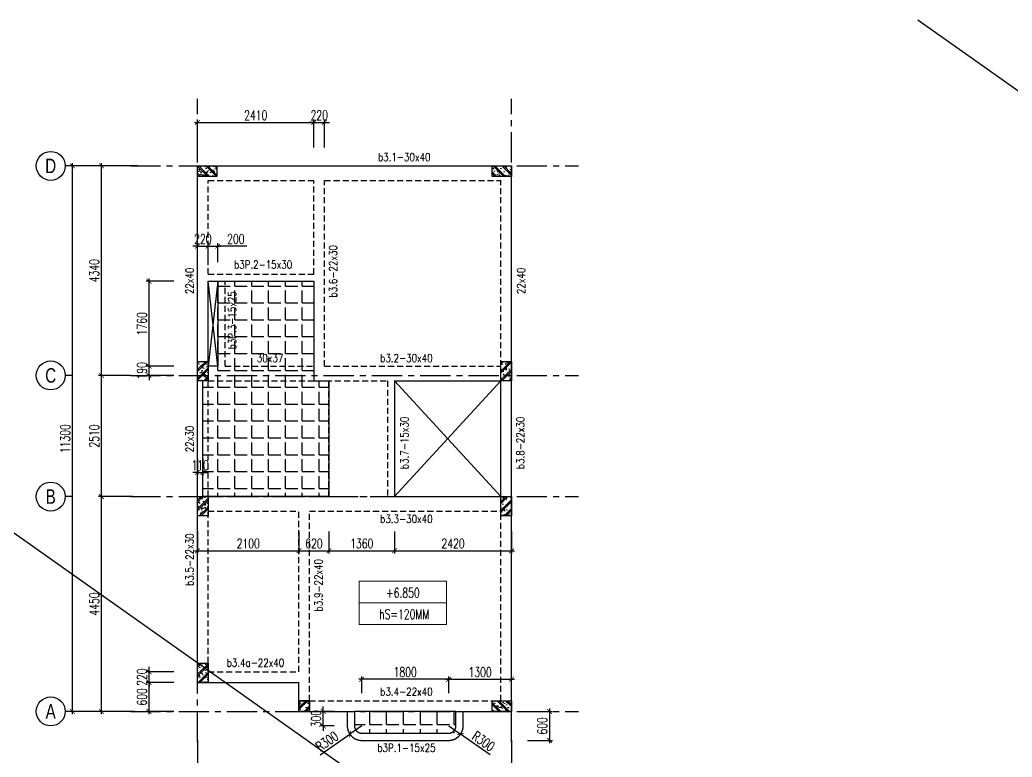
# Model space of a CAD drawing. Header units: millimetres. Extents: x -529861 to -223882, y -171969 to 61504.
# Drawn here: x -389327 to -368782, y -23711 to -8438 of the extents above; entities that cross this region are included whole.
import ezdxf
from ezdxf.enums import TextEntityAlignment as Align

# ---------------------------------------------------------------- set-up
doc = ezdxf.new("R2010")
doc.units = ezdxf.units.MM
doc.header["$LTSCALE"] = 5000
doc.linetypes.add('CENTER', pattern=[2, 1.25, -0.25, 0.25, -0.25])
doc.linetypes.add('HIDDEN', pattern=[0.375, 0.25, -0.125])
doc.layers.get('Defpoints').update_dxf_attribs({"color": 143})
for name, color, linetype in [('KC ICC-COTVACH', 3, 'Continuous'), ('KCS_AXIS', 18, 'CENTER'), ('KCS_BORDER', 3, 'Continuous'), ('KCS_CHI', 1, 'Continuous'), ('KCS_DIM', 1, 'Continuous'), ('KCS_HIDDEN', 8, 'HIDDEN'), ('KCS_SSD', 146, 'Continuous'), ('KCS_TEXT', 2, 'Continuous')]:
    doc.layers.add(name, color=color, linetype=linetype)
for name, color, linetype, lineweight in [('KC-COT-HATCH', 13, 'Continuous', 15), ('KC-COT-NETCAT', 2, 'Continuous', 30), ('S-dims', 8, 'Continuous', 18), ('S-text', 2, 'Continuous', 20)]:
    doc.layers.add(name, color=color, linetype=linetype, lineweight=lineweight)
doc.layers.add('KCS_Plotter', color=11, linetype='Continuous', plot=False)
doc.styles.add('s-text', font='vnsimli.shx', dxfattribs={"width": 0.7})
doc.styles.add('style1', font='arial.ttf', dxfattribs={"width": 0.75})
doc.dimstyles.new('1-100s', dxfattribs={"dimtxt": 200, "dimasz": 100, "dimexe": 60, "dimexo": 0, "dimgap": 50, "dimtad": 1, "dimdec": 0, "dimzin": 0, "dimdsep": 46, "dimtxsty": 's-text', "dimblk1": 'ARCHTICK', "dimblk2": 'ARCHTICK', "dimsah": 1, "dimcen": 80, "dimdle": 60, "dimclrd": 9, "dimclre": 9, "dimclrt": 2, "dimadec": 0, "dimazin": 0, "dimtfac": 0.0001, "dimtdec": 0, "dimtix": 1, "dimtmove": 1, "dimatfit": 3, "dimldrblk": 'ARCHTICK', "dimfxl": 200, "dimtolj": 1, "dimtzin": 0, "dimarcsym": 0})

# ---------------------------------------------------------------- blocks, each defined once
blk = doc.blocks.new('*U935')
at = {"layer": 'KC-COT-HATCH'}
h = blk.add_hatch(dxfattribs=at)
h.set_pattern_fill('CHAU-02', color=256, scale=30, pattern_type=2)
h.set_pattern_definition([(50, (-758.44, -466.9), (215.178, -18.826), [22.5, -247.5]), (355, (-758.44, -466.9), (-41.625, 225.658), [18, -198]), (100.451, (-740.51, -468.47), (173.553, 206.83), [19.122, -210.343]), (46.184, (-758.44, -406.9), (320.17, -49.656), [33.75, -371.25]), (96.636, (-731.76, -411.04), (280.4, 292.24), [28.68, -315.514]), (351.184, (-758.44, -406.9), (280.4, 292.24), [27, -297]), (21, (-728.44, -421.9), (179.072, -120.786), [22.5, -247.5]), (226, (-728.44, -421.9), (201.565, -109.66), [18, -198]), (71.451, (-713.52, -431.97), (252.067, 96.76), [19.122, -210.343]), (67.5, (-758.44, -466.9), (-46.775, 88.3123), [0, -195.6, 0, -201, 0, -198.75]), (4.5, (-758.44, -466.9), (85.005, 114.031), [0, -114.6, 0, -191.1, 0, -75.75]), (327.5, (-825.34, -466.9), (160.147, -6.7665), [0, -75, 0, -234, 0, -310.5]), (317.5, (-855.34, -466.9), (174.956, 30.031), [0, -97.5, 0, -155.4, 0, -220.5]), (315, (-758.44, -466.9), (90.156, 90.156), []), (315, (-758.44, -430.15), (90.156, 90.156), [])])
h.paths.add_polyline_path([(-110, 200), (-110, -200), (110, -200), (110, 200)])
at = {"layer": 'KC-COT-NETCAT'}
blk.add_lwpolyline([(-110, -200), (110, -200), (110, 200), (-110, 200)], close=True, dxfattribs=at)
blk = doc.blocks.new('_ArchTick')
at = {"color": 0, "linetype": 'ByBlock', "const_width": 0.15}
blk.add_lwpolyline([(-0.5, -0.5), (0.5, 0.5)], dxfattribs=at)
blk = doc.blocks.new('*D1159')
at = {"layer": 'Defpoints', "color": 0, "ltscale": 1500, "transparency": 16777216}
for p in [(-30105, -46736), (-23605, -46736), (-23605, -48212)]:
    blk.add_point(p, dxfattribs=at)
at = {"layer": 'KCS_DIM', "color": 9, "lineweight": -2, "ltscale": 1500, "transparency": 16777216}
for p, q in [((-30105, -46736), (-30105, -48272)), ((-23605, -46736), (-23605, -48272)), ((-30165, -48212), (-23545, -48212))]:
    blk.add_line(p, q, dxfattribs=at)
at = {"layer": 'KCS_DIM', "color": 9, "lineweight": -2, "ltscale": 1500, "transparency": 16777216, "xscale": 100, "yscale": 100, "zscale": 100, "rotation": 180}
blk.add_blockref('_ArchTick', (-30105, -48212), dxfattribs=at)
at = {"layer": 'KCS_DIM', "color": 9, "lineweight": -2, "ltscale": 1500, "transparency": 16777216, "xscale": 100, "yscale": 100, "zscale": 100}
blk.add_blockref('_ArchTick', (-23605, -48212), dxfattribs=at)
at = {"layer": 'KCS_DIM', "color": 2, "ltscale": 1500, "transparency": 16777216, "insert": (-26855, -48062), "char_height": 200, "attachment_point": 5, "style": 's-text'}
blk.add_mtext('\\A1;6500', dxfattribs=at)
blk = doc.blocks.new('*D1160')
at = {"layer": 'Defpoints', "color": 0, "ltscale": 1500, "transparency": 16777216}
for p in [(-32095, -41688), (-31449, -41688), (-31412, -46138)]:
    blk.add_point(p, dxfattribs=at)
at = {"layer": 'KCS_DIM', "color": 9, "lineweight": -2, "ltscale": 1500, "transparency": 16777216}
for p, q in [((-31449, -41688), (-32155, -41688)), ((-32095, -46198), (-32095, -41628)), ((-31412, -46138), (-32155, -46138))]:
    blk.add_line(p, q, dxfattribs=at)
at = {"layer": 'KCS_DIM', "color": 9, "lineweight": -2, "ltscale": 1500, "transparency": 16777216, "xscale": 100, "yscale": 100, "zscale": 100}
for p, rotation in [((-32095, -41688), 90), ((-32095, -46138), 270)]:
    blk.add_blockref('_ArchTick', p, dxfattribs=dict(at, rotation=rotation))
at = {"layer": 'KCS_DIM', "color": 2, "ltscale": 1500, "transparency": 16777216, "insert": (-32245, -43913), "char_height": 200, "attachment_point": 5, "rotation": 90, "style": 's-text'}
blk.add_mtext('\\A1;4450', dxfattribs=at)
blk = doc.blocks.new('*D1161')
at = {"layer": 'Defpoints', "color": 0, "ltscale": 1500, "transparency": 16777216}
for p in [(-32095, -39178), (-31495, -39178), (-31449, -41688)]:
    blk.add_point(p, dxfattribs=at)
at = {"layer": 'KCS_DIM', "color": 9, "lineweight": -2, "ltscale": 1500, "transparency": 16777216}
for p, q in [((-31495, -39178), (-32155, -39178)), ((-32095, -41748), (-32095, -39118)), ((-31449, -41688), (-32155, -41688))]:
    blk.add_line(p, q, dxfattribs=at)
at = {"layer": 'KCS_DIM', "color": 9, "lineweight": -2, "ltscale": 1500, "transparency": 16777216, "xscale": 100, "yscale": 100, "zscale": 100}
for p, rotation in [((-32095, -39178), 90), ((-32095, -41688), 270)]:
    blk.add_blockref('_ArchTick', p, dxfattribs=dict(at, rotation=rotation))
at = {"layer": 'KCS_DIM', "color": 2, "ltscale": 1500, "transparency": 16777216, "insert": (-32245, -40433), "char_height": 200, "attachment_point": 5, "rotation": 90, "style": 's-text'}
blk.add_mtext('\\A1;2510', dxfattribs=at)
blk = doc.blocks.new('*D1162')
at = {"layer": 'Defpoints', "color": 0, "ltscale": 1500, "transparency": 16777216}
for p in [(-32095, -34838), (-31346, -34838), (-31495, -39178)]:
    blk.add_point(p, dxfattribs=at)
at = {"layer": 'KCS_DIM', "color": 9, "lineweight": -2, "ltscale": 1500, "transparency": 16777216}
for p, q in [((-31346, -34838), (-32155, -34838)), ((-32095, -39238), (-32095, -34778)), ((-31495, -39178), (-32155, -39178))]:
    blk.add_line(p, q, dxfattribs=at)
at = {"layer": 'KCS_DIM', "color": 9, "lineweight": -2, "ltscale": 1500, "transparency": 16777216, "xscale": 100, "yscale": 100, "zscale": 100}
for p, rotation in [((-32095, -34838), 90), ((-32095, -39178), 270)]:
    blk.add_blockref('_ArchTick', p, dxfattribs=dict(at, rotation=rotation))
at = {"layer": 'KCS_DIM', "color": 2, "ltscale": 1500, "transparency": 16777216, "insert": (-32245, -37008), "char_height": 200, "attachment_point": 5, "rotation": 90, "style": 's-text'}
blk.add_mtext('\\A1;4340', dxfattribs=at)
blk = doc.blocks.new('*D1163')
at = {"layer": 'Defpoints', "color": 0, "ltscale": 1500, "transparency": 16777216}
for p in [(-32695, -34838), (-31495, -34838), (-31495, -46138)]:
    blk.add_point(p, dxfattribs=at)
at = {"layer": 'KCS_DIM', "color": 9, "lineweight": -2, "ltscale": 1500, "transparency": 16777216}
for p, q in [((-31495, -34838), (-32755, -34838)), ((-32695, -46198), (-32695, -34778)), ((-31495, -46138), (-32755, -46138))]:
    blk.add_line(p, q, dxfattribs=at)
at = {"layer": 'KCS_DIM', "color": 9, "lineweight": -2, "ltscale": 1500, "transparency": 16777216, "xscale": 100, "yscale": 100, "zscale": 100}
for p, rotation in [((-32695, -34838), 90), ((-32695, -46138), 270)]:
    blk.add_blockref('_ArchTick', p, dxfattribs=dict(at, rotation=rotation))
at = {"layer": 'KCS_DIM', "color": 2, "ltscale": 1500, "transparency": 16777216, "insert": (-32845, -40488), "char_height": 200, "attachment_point": 5, "rotation": 90, "style": 's-text'}
blk.add_mtext('\\A1;11300', dxfattribs=at)
blk = doc.blocks.new('*U10')
at = {"layer": 'KC-COT-HATCH'}
h = blk.add_hatch(dxfattribs=at)
h.set_pattern_fill('CHAU-02', color=256, scale=30, pattern_type=2)
h.set_pattern_definition([(50, (-758.44, -556.9), (215.178, -18.826), [22.5, -247.5]), (355, (-758.44, -556.9), (-41.625, 225.658), [18, -198]), (100.451, (-740.51, -558.47), (173.553, 206.83), [19.122, -210.343]), (46.184, (-758.44, -496.9), (320.17, -49.656), [33.75, -371.25]), (96.636, (-731.76, -501.04), (280.4, 292.24), [28.68, -315.514]), (351.184, (-758.44, -496.9), (280.4, 292.24), [27, -297]), (21, (-728.44, -511.9), (179.072, -120.786), [22.5, -247.5]), (226, (-728.44, -511.9), (201.565, -109.66), [18, -198]), (71.451, (-713.52, -521.97), (252.067, 96.76), [19.122, -210.343]), (67.5, (-758.44, -556.9), (-46.775, 88.3123), [0, -195.6, 0, -201, 0, -198.75]), (4.5, (-758.44, -556.9), (85.005, 114.031), [0, -114.6, 0, -191.1, 0, -75.75]), (327.5, (-825.34, -556.9), (160.147, -6.7665), [0, -75, 0, -234, 0, -310.5]), (317.5, (-855.34, -556.9), (174.956, 30.031), [0, -97.5, 0, -155.4, 0, -220.5]), (315, (-758.44, -556.9), (90.156, 90.156), []), (315, (-758.44, -520.15), (90.156, 90.156), [])])
h.paths.add_polyline_path([(-110, 110), (-110, -110), (110, -110), (110, 110)])
at = {"layer": 'KC-COT-NETCAT'}
blk.add_lwpolyline([(-110, -110), (110, -110), (110, 110), (-110, 110)], close=True, dxfattribs=at)
blk = doc.blocks.new('*D283')
at = {"layer": 'Defpoints', "color": 0, "linetype": 'ByBlock', "ltscale": 1500, "transparency": 16777216}
for p in [(-383238, -10563), (-385648, -11081), (-383238, -11081)]:
    blk.add_point(p, dxfattribs=at)
at = {"layer": 'S-dims', "color": 9, "linetype": 'ByBlock', "lineweight": -2, "ltscale": 1500, "transparency": 16777216}
for p, q in [((-385708, -10563), (-383178, -10563)), ((-385648, -11081), (-385648, -10503)), ((-383238, -11081), (-383238, -10503))]:
    blk.add_line(p, q, dxfattribs=at)
at = {"layer": 'S-dims', "color": 9, "linetype": 'ByBlock', "lineweight": -2, "ltscale": 1500, "transparency": 16777216, "xscale": 100, "yscale": 100, "zscale": 100, "rotation": 180}
blk.add_blockref('_ArchTick', (-385648, -10563), dxfattribs=at)
at = {"layer": 'S-dims', "color": 9, "linetype": 'ByBlock', "lineweight": -2, "ltscale": 1500, "transparency": 16777216, "xscale": 100, "yscale": 100, "zscale": 100}
blk.add_blockref('_ArchTick', (-383238, -10563), dxfattribs=at)
at = {"layer": 'S-dims', "color": 2, "linetype": 'ByBlock', "ltscale": 1500, "transparency": 16777216, "insert": (-384443, -10413), "char_height": 200, "attachment_point": 5, "style": 's-text'}
blk.add_mtext('\\A1;2410', dxfattribs=at)
blk = doc.blocks.new('*D284')
at = {"layer": 'Defpoints', "color": 0, "linetype": 'ByBlock', "ltscale": 1500, "transparency": 16777216}
for p in [(-383018, -10563), (-383238, -11081), (-383018, -11081)]:
    blk.add_point(p, dxfattribs=at)
at = {"layer": 'S-dims', "color": 9, "linetype": 'ByBlock', "lineweight": -2, "ltscale": 1500, "transparency": 16777216}
for p, q in [((-383238, -10563), (-383338, -10563)), ((-383238, -11081), (-383238, -10503)), ((-383238, -10563), (-383018, -10563)), ((-383018, -11081), (-383018, -10503)), ((-383018, -10563), (-382918, -10563))]:
    blk.add_line(p, q, dxfattribs=at)
at = {"layer": 'S-dims', "color": 9, "linetype": 'ByBlock', "lineweight": -2, "ltscale": 1500, "transparency": 16777216, "xscale": 100, "yscale": 100, "zscale": 100}
blk.add_blockref('_ArchTick', (-383238, -10563), dxfattribs=at)
at = {"layer": 'S-dims', "color": 9, "linetype": 'ByBlock', "lineweight": -2, "ltscale": 1500, "transparency": 16777216, "xscale": 100, "yscale": 100, "zscale": 100, "rotation": 180}
blk.add_blockref('_ArchTick', (-383018, -10563), dxfattribs=at)
at = {"layer": 'S-dims', "color": 2, "linetype": 'ByBlock', "ltscale": 1500, "transparency": 16777216, "insert": (-383128, -10413), "char_height": 200, "attachment_point": 5, "style": 's-text'}
blk.add_mtext('\\A1;220', dxfattribs=at)
blk = doc.blocks.new('*D285')
at = {"layer": 'Defpoints', "color": 0, "linetype": 'ByBlock', "ltscale": 1500, "transparency": 16777216}
for p in [(-386651, -15613), (-386142, -15613), (-386142, -15803)]:
    blk.add_point(p, dxfattribs=at)
at = {"layer": 'S-dims', "color": 9, "linetype": 'ByBlock', "lineweight": -2, "ltscale": 1500, "transparency": 16777216}
for p, q in [((-386142, -15613), (-386711, -15613)), ((-386651, -15613), (-386651, -15513)), ((-386651, -15803), (-386651, -15613)), ((-386142, -15803), (-386711, -15803)), ((-386651, -15803), (-386651, -15903))]:
    blk.add_line(p, q, dxfattribs=at)
at = {"layer": 'S-dims', "color": 9, "linetype": 'ByBlock', "lineweight": -2, "ltscale": 1500, "transparency": 16777216, "xscale": 100, "yscale": 100, "zscale": 100}
for p, rotation in [((-386651, -15613), 270), ((-386651, -15803), 90)]:
    blk.add_blockref('_ArchTick', p, dxfattribs=dict(at, rotation=rotation))
at = {"layer": 'S-dims', "color": 2, "linetype": 'ByBlock', "ltscale": 1500, "transparency": 16777216, "insert": (-386801, -15708), "char_height": 200, "attachment_point": 5, "rotation": 90, "style": 's-text'}
blk.add_mtext('\\A1;190', dxfattribs=at)
blk = doc.blocks.new('*D286')
at = {"layer": 'Defpoints', "color": 0, "linetype": 'ByBlock', "ltscale": 1500, "transparency": 16777216}
for p in [(-386651, -13853), (-386142, -13853), (-386142, -15613)]:
    blk.add_point(p, dxfattribs=at)
at = {"layer": 'S-dims', "color": 9, "linetype": 'ByBlock', "lineweight": -2, "ltscale": 1500, "transparency": 16777216}
for p, q in [((-386142, -13853), (-386711, -13853)), ((-386651, -15673), (-386651, -13793)), ((-386142, -15613), (-386711, -15613))]:
    blk.add_line(p, q, dxfattribs=at)
at = {"layer": 'S-dims', "color": 9, "linetype": 'ByBlock', "lineweight": -2, "ltscale": 1500, "transparency": 16777216, "xscale": 100, "yscale": 100, "zscale": 100}
for p, rotation in [((-386651, -13853), 90), ((-386651, -15613), 270)]:
    blk.add_blockref('_ArchTick', p, dxfattribs=dict(at, rotation=rotation))
at = {"layer": 'S-dims', "color": 2, "linetype": 'ByBlock', "ltscale": 1500, "transparency": 16777216, "insert": (-386801, -14733), "char_height": 200, "attachment_point": 5, "rotation": 90, "style": 's-text'}
blk.add_mtext('\\A1;1760', dxfattribs=at)
blk = doc.blocks.new('*D287')
at = {"layer": 'Defpoints', "color": 0, "linetype": 'ByBlock', "ltscale": 1500, "transparency": 16777216}
for p in [(-385428, -13127), (-385648, -13460), (-385428, -13460)]:
    blk.add_point(p, dxfattribs=at)
at = {"layer": 'S-dims', "color": 9, "linetype": 'ByBlock', "lineweight": -2, "ltscale": 1500, "transparency": 16777216}
for p, q in [((-385648, -13127), (-385748, -13127)), ((-385648, -13460), (-385648, -13067)), ((-385648, -13127), (-385428, -13127)), ((-385428, -13460), (-385428, -13067)), ((-385428, -13127), (-385328, -13127))]:
    blk.add_line(p, q, dxfattribs=at)
at = {"layer": 'S-dims', "color": 9, "linetype": 'ByBlock', "lineweight": -2, "ltscale": 1500, "transparency": 16777216, "xscale": 100, "yscale": 100, "zscale": 100}
blk.add_blockref('_ArchTick', (-385648, -13127), dxfattribs=at)
at = {"layer": 'S-dims', "color": 9, "linetype": 'ByBlock', "lineweight": -2, "ltscale": 1500, "transparency": 16777216, "xscale": 100, "yscale": 100, "zscale": 100, "rotation": 180}
blk.add_blockref('_ArchTick', (-385428, -13127), dxfattribs=at)
at = {"layer": 'S-dims', "color": 2, "linetype": 'ByBlock', "ltscale": 1500, "transparency": 16777216, "insert": (-385538, -12977), "char_height": 200, "attachment_point": 5, "style": 's-text'}
blk.add_mtext('\\A1;220', dxfattribs=at)
blk = doc.blocks.new('*D288')
at = {"layer": 'Defpoints', "color": 0, "linetype": 'ByBlock', "ltscale": 1500, "transparency": 16777216}
for p in [(-385228, -13127), (-385428, -13460), (-385228, -13460)]:
    blk.add_point(p, dxfattribs=at)
at = {"layer": 'S-dims', "color": 9, "linetype": 'ByBlock', "lineweight": -2, "ltscale": 1500, "transparency": 16777216}
for p, q in [((-385488, -13127), (-385168, -13127)), ((-385428, -13460), (-385428, -13067)), ((-385228, -13460), (-385228, -13067)), ((-384625, -13127), (-385228, -13127))]:
    blk.add_line(p, q, dxfattribs=at)
at = {"layer": 'S-dims', "color": 9, "linetype": 'ByBlock', "lineweight": -2, "ltscale": 1500, "transparency": 16777216, "xscale": 100, "yscale": 100, "zscale": 100, "rotation": 180}
blk.add_blockref('_ArchTick', (-385428, -13127), dxfattribs=at)
at = {"layer": 'S-dims', "color": 9, "linetype": 'ByBlock', "lineweight": -2, "ltscale": 1500, "transparency": 16777216, "xscale": 100, "yscale": 100, "zscale": 100}
blk.add_blockref('_ArchTick', (-385228, -13127), dxfattribs=at)
at = {"layer": 'S-dims', "color": 2, "linetype": 'ByBlock', "ltscale": 1500, "transparency": 16777216, "insert": (-384855, -12977), "char_height": 200, "attachment_point": 5, "style": 's-text'}
blk.add_mtext('\\A1;200', dxfattribs=at)
blk = doc.blocks.new('*D289')
at = {"layer": 'Defpoints', "color": 0, "linetype": 'ByBlock', "ltscale": 1500, "transparency": 16777216}
for p in [(-385648, -19037), (-383548, -19037), (-383548, -19435)]:
    blk.add_point(p, dxfattribs=at)
at = {"layer": 'S-dims', "color": 9, "linetype": 'ByBlock', "lineweight": -2, "ltscale": 1500, "transparency": 16777216}
for p, q in [((-385648, -19037), (-385648, -19495)), ((-383548, -19037), (-383548, -19495)), ((-385708, -19435), (-383488, -19435))]:
    blk.add_line(p, q, dxfattribs=at)
at = {"layer": 'S-dims', "color": 9, "linetype": 'ByBlock', "lineweight": -2, "ltscale": 1500, "transparency": 16777216, "xscale": 100, "yscale": 100, "zscale": 100, "rotation": 180}
blk.add_blockref('_ArchTick', (-385648, -19435), dxfattribs=at)
at = {"layer": 'S-dims', "color": 9, "linetype": 'ByBlock', "lineweight": -2, "ltscale": 1500, "transparency": 16777216, "xscale": 100, "yscale": 100, "zscale": 100}
blk.add_blockref('_ArchTick', (-383548, -19435), dxfattribs=at)
at = {"layer": 'S-dims', "color": 2, "linetype": 'ByBlock', "ltscale": 1500, "transparency": 16777216, "insert": (-384598, -19285), "char_height": 200, "attachment_point": 5, "style": 's-text'}
blk.add_mtext('\\A1;2100', dxfattribs=at)
blk = doc.blocks.new('*D290')
at = {"layer": 'Defpoints', "color": 0, "linetype": 'ByBlock', "ltscale": 1500, "transparency": 16777216}
for p in [(-382928, -19037), (-381568, -19037), (-381568, -19435)]:
    blk.add_point(p, dxfattribs=at)
at = {"layer": 'S-dims', "color": 9, "linetype": 'ByBlock', "lineweight": -2, "ltscale": 1500, "transparency": 16777216}
for p, q in [((-382928, -19037), (-382928, -19495)), ((-381568, -19037), (-381568, -19495)), ((-382988, -19435), (-381508, -19435))]:
    blk.add_line(p, q, dxfattribs=at)
at = {"layer": 'S-dims', "color": 9, "linetype": 'ByBlock', "lineweight": -2, "ltscale": 1500, "transparency": 16777216, "xscale": 100, "yscale": 100, "zscale": 100, "rotation": 180}
blk.add_blockref('_ArchTick', (-382928, -19435), dxfattribs=at)
at = {"layer": 'S-dims', "color": 9, "linetype": 'ByBlock', "lineweight": -2, "ltscale": 1500, "transparency": 16777216, "xscale": 100, "yscale": 100, "zscale": 100}
blk.add_blockref('_ArchTick', (-381568, -19435), dxfattribs=at)
at = {"layer": 'S-dims', "color": 2, "linetype": 'ByBlock', "ltscale": 1500, "transparency": 16777216, "insert": (-382248, -19285), "char_height": 200, "attachment_point": 5, "style": 's-text'}
blk.add_mtext('\\A1;1360', dxfattribs=at)
blk = doc.blocks.new('*D291')
at = {"layer": 'Defpoints', "color": 0, "linetype": 'ByBlock', "ltscale": 1500, "transparency": 16777216}
for p in [(-381568, -19037), (-379148, -19037), (-379148, -19435)]:
    blk.add_point(p, dxfattribs=at)
at = {"layer": 'S-dims', "color": 9, "linetype": 'ByBlock', "lineweight": -2, "ltscale": 1500, "transparency": 16777216}
for p, q in [((-381568, -19037), (-381568, -19495)), ((-379148, -19037), (-379148, -19495)), ((-381628, -19435), (-379088, -19435))]:
    blk.add_line(p, q, dxfattribs=at)
at = {"layer": 'S-dims', "color": 9, "linetype": 'ByBlock', "lineweight": -2, "ltscale": 1500, "transparency": 16777216, "xscale": 100, "yscale": 100, "zscale": 100, "rotation": 180}
blk.add_blockref('_ArchTick', (-381568, -19435), dxfattribs=at)
at = {"layer": 'S-dims', "color": 9, "linetype": 'ByBlock', "lineweight": -2, "ltscale": 1500, "transparency": 16777216, "xscale": 100, "yscale": 100, "zscale": 100}
blk.add_blockref('_ArchTick', (-379148, -19435), dxfattribs=at)
at = {"layer": 'S-dims', "color": 2, "linetype": 'ByBlock', "ltscale": 1500, "transparency": 16777216, "insert": (-380358, -19285), "char_height": 200, "attachment_point": 5, "style": 's-text'}
blk.add_mtext('\\A1;2420', dxfattribs=at)
blk = doc.blocks.new('*D292')
at = {"layer": 'Defpoints', "color": 0, "linetype": 'ByBlock', "ltscale": 1500, "transparency": 16777216}
for p in [(-383548, -19037), (-382928, -19037), (-382928, -19435)]:
    blk.add_point(p, dxfattribs=at)
at = {"layer": 'S-dims', "color": 9, "linetype": 'ByBlock', "lineweight": -2, "ltscale": 1500, "transparency": 16777216}
for p, q in [((-383548, -19037), (-383548, -19495)), ((-382928, -19037), (-382928, -19495)), ((-383608, -19435), (-382868, -19435))]:
    blk.add_line(p, q, dxfattribs=at)
at = {"layer": 'S-dims', "color": 9, "linetype": 'ByBlock', "lineweight": -2, "ltscale": 1500, "transparency": 16777216, "xscale": 100, "yscale": 100, "zscale": 100, "rotation": 180}
blk.add_blockref('_ArchTick', (-383548, -19435), dxfattribs=at)
at = {"layer": 'S-dims', "color": 9, "linetype": 'ByBlock', "lineweight": -2, "ltscale": 1500, "transparency": 16777216, "xscale": 100, "yscale": 100, "zscale": 100}
blk.add_blockref('_ArchTick', (-382928, -19435), dxfattribs=at)
at = {"layer": 'S-dims', "color": 2, "linetype": 'ByBlock', "ltscale": 1500, "transparency": 16777216, "insert": (-383238, -19285), "char_height": 200, "attachment_point": 5, "style": 's-text'}
blk.add_mtext('\\A1;620', dxfattribs=at)
blk = doc.blocks.new('*D293')
at = {"layer": 'Defpoints', "color": 0, "linetype": 'ByBlock', "ltscale": 1500, "transparency": 16777216}
for p in [(-385648, -17532), (-385538, -17532), (-385538, -17815)]:
    blk.add_point(p, dxfattribs=at)
at = {"layer": 'S-dims', "color": 9, "linetype": 'ByBlock', "lineweight": -2, "ltscale": 1500, "transparency": 16777216}
for p, q in [((-385648, -17532), (-385648, -17875)), ((-385538, -17532), (-385538, -17875)), ((-385648, -17815), (-385748, -17815)), ((-385648, -17815), (-385538, -17815)), ((-385538, -17815), (-385438, -17815))]:
    blk.add_line(p, q, dxfattribs=at)
at = {"layer": 'S-dims', "color": 9, "linetype": 'ByBlock', "lineweight": -2, "ltscale": 1500, "transparency": 16777216, "xscale": 100, "yscale": 100, "zscale": 100}
blk.add_blockref('_ArchTick', (-385648, -17815), dxfattribs=at)
at = {"layer": 'S-dims', "color": 9, "linetype": 'ByBlock', "lineweight": -2, "ltscale": 1500, "transparency": 16777216, "xscale": 100, "yscale": 100, "zscale": 100, "rotation": 180}
blk.add_blockref('_ArchTick', (-385538, -17815), dxfattribs=at)
at = {"layer": 'S-dims', "color": 2, "linetype": 'ByBlock', "ltscale": 1500, "transparency": 16777216, "insert": (-385593, -17665), "char_height": 200, "attachment_point": 5, "style": 's-text'}
blk.add_mtext('\\A1;110', dxfattribs=at)
blk = doc.blocks.new('*D294')
at = {"layer": 'Defpoints', "color": 0, "linetype": 'ByBlock', "ltscale": 1500, "transparency": 16777216}
for p in [(-386651, -22163), (-386142, -22163), (-386142, -22763)]:
    blk.add_point(p, dxfattribs=at)
at = {"layer": 'S-dims', "color": 9, "linetype": 'ByBlock', "lineweight": -2, "ltscale": 1500, "transparency": 16777216}
for p, q in [((-386142, -22163), (-386711, -22163)), ((-386651, -22823), (-386651, -22103)), ((-386142, -22763), (-386711, -22763))]:
    blk.add_line(p, q, dxfattribs=at)
at = {"layer": 'S-dims', "color": 9, "linetype": 'ByBlock', "lineweight": -2, "ltscale": 1500, "transparency": 16777216, "xscale": 100, "yscale": 100, "zscale": 100}
for p, rotation in [((-386651, -22163), 90), ((-386651, -22763), 270)]:
    blk.add_blockref('_ArchTick', p, dxfattribs=dict(at, rotation=rotation))
at = {"layer": 'S-dims', "color": 2, "linetype": 'ByBlock', "ltscale": 1500, "transparency": 16777216, "insert": (-386801, -22463), "char_height": 200, "attachment_point": 5, "rotation": 90, "style": 's-text'}
blk.add_mtext('\\A1;600', dxfattribs=at)
blk = doc.blocks.new('*D295')
at = {"layer": 'Defpoints', "color": 0, "linetype": 'ByBlock', "ltscale": 1500, "transparency": 16777216}
for p in [(-386651, -21943), (-386142, -21943), (-386142, -22163)]:
    blk.add_point(p, dxfattribs=at)
at = {"layer": 'S-dims', "color": 9, "linetype": 'ByBlock', "lineweight": -2, "ltscale": 1500, "transparency": 16777216}
for p, q in [((-386142, -21943), (-386711, -21943)), ((-386651, -21943), (-386651, -21843)), ((-386651, -22163), (-386651, -21943)), ((-386142, -22163), (-386711, -22163)), ((-386651, -22163), (-386651, -22263))]:
    blk.add_line(p, q, dxfattribs=at)
at = {"layer": 'S-dims', "color": 9, "linetype": 'ByBlock', "lineweight": -2, "ltscale": 1500, "transparency": 16777216, "xscale": 100, "yscale": 100, "zscale": 100}
for p, rotation in [((-386651, -21943), 270), ((-386651, -22163), 90)]:
    blk.add_blockref('_ArchTick', p, dxfattribs=dict(at, rotation=rotation))
at = {"layer": 'S-dims', "color": 2, "linetype": 'ByBlock', "ltscale": 1500, "transparency": 16777216, "insert": (-386801, -22053), "char_height": 200, "attachment_point": 5, "rotation": 90, "style": 's-text'}
blk.add_mtext('\\A1;220', dxfattribs=at)
blk = doc.blocks.new('*D300')
at = {"layer": 'Defpoints', "color": 0, "linetype": 'ByBlock', "ltscale": 1500, "transparency": 16777216}
for p in [(-378814, -22763), (-378814, -23363), (-378360, -23363)]:
    blk.add_point(p, dxfattribs=at)
at = {"layer": 'S-dims', "color": 9, "linetype": 'ByBlock', "lineweight": -2, "ltscale": 1500, "transparency": 16777216}
for p, q in [((-378814, -22763), (-378300, -22763)), ((-378360, -22703), (-378360, -23423)), ((-378814, -23363), (-378300, -23363))]:
    blk.add_line(p, q, dxfattribs=at)
at = {"layer": 'S-dims', "color": 9, "linetype": 'ByBlock', "lineweight": -2, "ltscale": 1500, "transparency": 16777216, "xscale": 100, "yscale": 100, "zscale": 100}
for p, rotation in [((-378360, -22763), 90), ((-378360, -23363), 270)]:
    blk.add_blockref('_ArchTick', p, dxfattribs=dict(at, rotation=rotation))
at = {"layer": 'S-dims', "color": 2, "linetype": 'ByBlock', "ltscale": 1500, "transparency": 16777216, "insert": (-378510, -23063), "char_height": 200, "attachment_point": 5, "rotation": 90, "style": 's-text'}
blk.add_mtext('\\A1;600', dxfattribs=at)
blk = doc.blocks.new('*D320')
at = {"layer": 'Defpoints', "color": 0, "linetype": 'ByBlock', "ltscale": 1500, "transparency": 16777216}
for p in [(-382248, -23063), (-382494, -23234)]:
    blk.add_point(p, dxfattribs=at)
at = {"layer": 'S-dims', "color": 9, "linetype": 'ByBlock', "lineweight": -2, "ltscale": 1500, "transparency": 16777216}
for p in [(-382248, -23063), (-383107, -23661)]:
    blk.add_line(p, (-382494, -23234), dxfattribs=at)
at = {"layer": 'S-dims', "color": 9, "linetype": 'ByBlock', "lineweight": -2, "ltscale": 1500, "transparency": 16777216, "xscale": 100, "yscale": 100, "zscale": 100, "rotation": 34.81929152878357}
blk.add_blockref('_ArchTick', (-382494, -23234), dxfattribs=at)
at = {"layer": 'S-dims', "color": 2, "linetype": 'ByBlock', "ltscale": 1500, "transparency": 16777216, "insert": (-382968, -23382), "char_height": 200, "attachment_point": 5, "rotation": 34.8193, "style": 's-text'}
blk.add_mtext('\\A1;R300', dxfattribs=at)
blk = doc.blocks.new('*D321')
at = {"layer": 'Defpoints', "color": 0, "linetype": 'ByBlock', "ltscale": 1500, "transparency": 16777216}
for p in [(-383044, -22763), (-382818, -22763), (-382818, -23063)]:
    blk.add_point(p, dxfattribs=at)
at = {"layer": 'S-dims', "color": 9, "linetype": 'ByBlock', "lineweight": -2, "ltscale": 1500, "transparency": 16777216}
for p, q in [((-382818, -22763), (-383104, -22763)), ((-383044, -22763), (-383044, -22663)), ((-383044, -23063), (-383044, -22763)), ((-382818, -23063), (-383104, -23063)), ((-383044, -23063), (-383044, -23163))]:
    blk.add_line(p, q, dxfattribs=at)
at = {"layer": 'S-dims', "color": 9, "linetype": 'ByBlock', "lineweight": -2, "ltscale": 1500, "transparency": 16777216, "xscale": 100, "yscale": 100, "zscale": 100}
for p, rotation in [((-383044, -22763), 270), ((-383044, -23063), 90)]:
    blk.add_blockref('_ArchTick', p, dxfattribs=dict(at, rotation=rotation))
at = {"layer": 'S-dims', "color": 2, "linetype": 'ByBlock', "ltscale": 1500, "transparency": 16777216, "insert": (-383194, -22913), "char_height": 200, "attachment_point": 5, "rotation": 90, "style": 's-text'}
blk.add_mtext('\\A1;300', dxfattribs=at)
blk = doc.blocks.new('*D322')
at = {"layer": 'Defpoints', "color": 0, "linetype": 'ByBlock', "ltscale": 1500, "transparency": 16777216}
for p in [(-382248, -22098), (-382248, -22384), (-380448, -22384)]:
    blk.add_point(p, dxfattribs=at)
at = {"layer": 'S-dims', "color": 9, "linetype": 'ByBlock', "lineweight": -2, "ltscale": 1500, "transparency": 16777216}
for p, q in [((-380388, -22098), (-382308, -22098)), ((-382248, -22384), (-382248, -22038)), ((-380448, -22384), (-380448, -22038))]:
    blk.add_line(p, q, dxfattribs=at)
at = {"layer": 'S-dims', "color": 9, "linetype": 'ByBlock', "lineweight": -2, "ltscale": 1500, "transparency": 16777216, "xscale": 100, "yscale": 100, "zscale": 100, "rotation": 180}
blk.add_blockref('_ArchTick', (-382248, -22098), dxfattribs=at)
at = {"layer": 'S-dims', "color": 9, "linetype": 'ByBlock', "lineweight": -2, "ltscale": 1500, "transparency": 16777216, "xscale": 100, "yscale": 100, "zscale": 100}
blk.add_blockref('_ArchTick', (-380448, -22098), dxfattribs=at)
at = {"layer": 'S-dims', "color": 2, "linetype": 'ByBlock', "ltscale": 1500, "transparency": 16777216, "insert": (-381348, -21948), "char_height": 200, "attachment_point": 5, "style": 's-text'}
blk.add_mtext('\\A1;1800', dxfattribs=at)
blk = doc.blocks.new('*D323')
at = {"layer": 'Defpoints', "color": 0, "linetype": 'ByBlock', "ltscale": 1500, "transparency": 16777216}
for p in [(-380448, -23063), (-380202, -23234)]:
    blk.add_point(p, dxfattribs=at)
at = {"layer": 'S-dims', "color": 9, "linetype": 'ByBlock', "lineweight": -2, "ltscale": 1500, "transparency": 16777216}
for p in [(-380448, -23063), (-379589, -23661)]:
    blk.add_line(p, (-380202, -23234), dxfattribs=at)
blk.add_arc((-380448, -23063), 300, 270, 336.6399, dxfattribs=at)
at = {"layer": 'S-dims', "color": 9, "linetype": 'ByBlock', "lineweight": -2, "ltscale": 1500, "transparency": 16777216, "xscale": 100, "yscale": 100, "zscale": 100, "rotation": 145.1807084712119}
blk.add_blockref('_ArchTick', (-380202, -23234), dxfattribs=at)
at = {"layer": 'S-dims', "color": 2, "linetype": 'ByBlock', "ltscale": 1500, "transparency": 16777216, "insert": (-379727, -23382), "char_height": 200, "attachment_point": 5, "rotation": 325.1807, "style": 's-text'}
blk.add_mtext('\\A1;R300', dxfattribs=at)
blk = doc.blocks.new('*D324')
at = {"layer": 'Defpoints', "color": 0, "linetype": 'ByBlock', "ltscale": 1500, "transparency": 16777216}
for p in [(-379148, -22098), (-380448, -22384), (-379148, -22384)]:
    blk.add_point(p, dxfattribs=at)
at = {"layer": 'S-dims', "color": 9, "linetype": 'ByBlock', "lineweight": -2, "ltscale": 1500, "transparency": 16777216}
for p, q in [((-380508, -22098), (-379088, -22098)), ((-380448, -22384), (-380448, -22038)), ((-379148, -22384), (-379148, -22038))]:
    blk.add_line(p, q, dxfattribs=at)
at = {"layer": 'S-dims', "color": 9, "linetype": 'ByBlock', "lineweight": -2, "ltscale": 1500, "transparency": 16777216, "xscale": 100, "yscale": 100, "zscale": 100, "rotation": 180}
blk.add_blockref('_ArchTick', (-380448, -22098), dxfattribs=at)
at = {"layer": 'S-dims', "color": 9, "linetype": 'ByBlock', "lineweight": -2, "ltscale": 1500, "transparency": 16777216, "xscale": 100, "yscale": 100, "zscale": 100}
blk.add_blockref('_ArchTick', (-379148, -22098), dxfattribs=at)
at = {"layer": 'S-dims', "color": 2, "linetype": 'ByBlock', "ltscale": 1500, "transparency": 16777216, "insert": (-379798, -21948), "char_height": 200, "attachment_point": 5, "style": 's-text'}
blk.add_mtext('\\A1;1300', dxfattribs=at)
blk = doc.blocks.new('2-LUOI TRUC')
at = {"layer": 'KCS_AXIS', "ltscale": 0.1}
for p, q in [((-30105.3, -46766.5), (-30105.3, -33447.5)), ((-23605.3, -46766.5), (-23605.3, -33447.5)), ((-31495.3, -34837.5), (-22215.3, -34837.5)), ((-31495.3, -39177.5), (-22215.3, -39177.5)), ((-31495.3, -41687.5), (-22215.3, -41687.5)), ((-31495.3, -46137.5), (-22215.3, -46137.5))]:
    blk.add_line(p, q, dxfattribs=at)
at = {"layer": 'KCS_CHI', "ltscale": 1500}
for p, q in [((-32695.3, -34837.5), (-32845.3, -34837.5)), ((-32695.3, -39177.5), (-32845.3, -39177.5)), ((-32695.3, -41687.5), (-32845.3, -41687.5)), ((-32695.3, -46137.5), (-32845.3, -46137.5)), ((-30105.3, -48211.7), (-30105.3, -48361.7)), ((-23605.3, -48211.7), (-23605.3, -48361.7))]:
    blk.add_line(p, q, dxfattribs=at)
for centre in [(-33145.3, -34837.5), (-33145.3, -39177.5), (-33145.3, -41687.5), (-33145.3, -46137.5), (-30105.3, -48661.7), (-23605.3, -48661.7)]:
    blk.add_circle(centre, 300, dxfattribs=at)
at = {"layer": 'KCS_TEXT', "color": 4, "ltscale": 1500, "style": 'style1', "width": 0.75}
for s, p in [('D', (-33145.3, -34837.5)), ('C', (-33145.3, -39177.5)), ('B', (-33145.3, -41687.5)), ('A', (-33145.3, -46137.5)), ('1', (-30105.3, -48661.7)), ('2', (-23605.3, -48661.7))]:
    blk.add_text(s, height=300, dxfattribs=at).set_placement(p, align=Align.MIDDLE_CENTER)
at = {"layer": 'KCS_DIM', "ltscale": 1500}
for base, p1, p2, picture, middle in [((-32695.3, -34837.5), (-31495.3, -46137.5), (-31495.3, -34837.5), '*D1163', (-32845.3, -40487.5)), ((-32095.3, -34837.5), (-31495.3, -39177.5), (-31345.8, -34837.5), '*D1162', (-32245.3, -37007.5)), ((-32095.3, -39177.5), (-31449, -41687.5), (-31495.3, -39177.5), '*D1161', (-32245.3, -40432.5)), ((-32095.3, -41687.5), (-31412.2, -46137.5), (-31449, -41687.5), '*D1160', (-32245.3, -43912.5))]:
    dim = blk.add_linear_dim(base=base, p1=p1, p2=p2, angle=90, dimstyle='1-100s', dxfattribs=at)
    dim.commit()
    dim.dimension.update_dxf_attribs({"geometry": picture, "text_midpoint": middle})
dim = blk.add_linear_dim(base=(-23605.3, -48211.7), p1=(-30105.3, -46735.7), p2=(-23605.3, -46735.7), dimstyle='1-100s', dxfattribs=at)
dim.commit()
dim.dimension.update_dxf_attribs({"geometry": '*D1159', "text_midpoint": (-26855.3, -48061.7)})
blk = doc.blocks.new('2-MBC T2')
at = {"layer": 'KC ICC-COTVACH'}
for name, p, xscale, rotation in [('*U935', (90, 11080), -1.000000000000001, 90), ('*U935', (6190, 11080), -1.000000000000001, 90), ('*U935', (0, 6940), -1, 180), ('*U935', (6280, 6940), -1, 180), ('*U935', (0, 4140), -1, 180), ('*U935', (6280, 4140), -1, 180), ('*U935', (0, 690), -1, 180), ('*U10', (2100, 0), -1, 180), ('*U935', (6190, 0), -1.000000000000001, 90)]:
    blk.add_blockref(name, p, dxfattribs=dict(at, xscale=xscale, rotation=rotation))
at = {"layer": 'KCS_AXIS'}
blk.add_blockref('2-LUOI TRUC', (29995, 46028), dxfattribs=at)
blk = doc.blocks.new('2.MBKC T3')
at = {"layer": 'KCS_AXIS', "ltscale": 1500}
blk.add_lwpolyline([(-2513, -67485), (-2293, -67485), (-2293, -67265), (-2513, -67265)], close=True, dxfattribs=at)
at = {"layer": 'KCS_BORDER', "ltscale": 1500}
for p, q in [((-4613, -56185), (1887, -56185)), ((-4613, -66885), (-4613, -56185)), ((1887, -67485), (1887, -56185)), ((-4393, -58575), (-2203, -58575)), ((-533, -60635), (1667, -60635)), ((-533, -60635), (-533, -63035)), ((1667, -63035), (1667, -60635)), ((-533, -63035), (1667, -63035)), ((-4613, -66885), (-2513, -66885)), ((-2513, -67485), (-2513, -66885)), ((-2513, -67485), (-1513, -67485)), ((737, -67485), (-1363, -67485)), ((887, -67485), (1887, -67485))]:
    blk.add_line(p, q, dxfattribs=at)
blk.add_lwpolyline([(-2203, -58575), (-2203, -60635), (-1893, -60635), (-1893, -63035), (-4503, -63035), (-4503, -60635)], dxfattribs=at)
at = {"layer": 'KCS_BORDER', "linetype": 'ByBlock', "ltscale": 1500}
blk.add_lwpolyline([(-4393, -58575), (-4193, -58575), (-4193, -60335), (-4393, -60335)], close=True, dxfattribs=at)
for points in [[(-1513, -67485), (-1513, -67785, 0.414214), (-1213, -68085), (587, -68085, 0.406818), (887, -67792), (887, -67485)], [(-1363, -67485), (-1363, -67785, 0.414214), (-1213, -67935), (587, -67935, 0.403768), (737, -67790), (737, -67485)]]:
    blk.add_lwpolyline(points, format="xyb", dxfattribs=at)
at = {"layer": 'KCS_HIDDEN', "ltscale": 0.1}
for p, q in [((-4393, -56485), (-2203, -56485)), ((-4393, -58425), (-4393, -56485)), ((-2203, -58425), (-2203, -56485)), ((-1983, -56485), (1667, -56485)), ((-1983, -60335), (-1983, -56485)), ((1667, -60335), (1667, -56485)), ((-4393, -58425), (-2203, -58425)), ((-4043, -60335), (-4043, -58575)), ((-4043, -60335), (-2203, -60335)), ((-1983, -60335), (1667, -60335)), ((-4393, -60635), (-683, -60635)), ((-4393, -63035), (-4393, -60635)), ((-1893, -63035), (-1893, -60635)), ((-683, -60635), (-683, -63035)), ((-4393, -63035), (-1823, -63035)), ((-1603, -63035), (-683, -63035)), ((-4393, -63335), (-2513, -63335)), ((-4393, -66665), (-4393, -63335)), ((-2513, -66665), (-2513, -63335)), ((-2293, -67265), (-2293, -63335)), ((-2293, -63335), (1667, -63335)), ((1667, -67265), (1667, -63335)), ((-4393, -66665), (-2513, -66665)), ((-2293, -67265), (1667, -67265))]:
    blk.add_line(p, q, dxfattribs=at)
at = {"layer": 'KCS_SSD', "ltscale": 1500}
for p, q in [((-4193, -58575), (-4393, -60335)), ((-4193, -60335), (-4393, -58575)), ((-533, -60635), (1667, -63035)), ((-533, -63035), (1667, -60635))]:
    blk.add_line(p, q, dxfattribs=at)
at = {"layer": 'S-text', "ltscale": 1500}
blk.add_blockref('2-MBC T2', (-4503, -67375), dxfattribs=at)

msp = doc.modelspace()

# ---------------------------------------------------------------- hatches: boundary and pattern name
at = {"layer": 'KCS_BORDER', "ltscale": 1500, "true_color": 0x737373, "transparency": 33554687}
h = msp.add_hatch(dxfattribs=at)
h.set_pattern_fill('ANGLE', color=8, scale=50)
h.set_pattern_definition([(0, (-381034.7, 44721.43), (0, 349.25), [254, -95.25]), (90, (-381034.7, 44721.43), (-349.25, 2e-14), [254, -95.25])])
h.paths.add_polyline_path([(-382927.78, -15913.18), (-385537.93, -15913.18), (-385537.93, -18313.18), (-382927.78, -18313.18)])
h.paths.add_polyline_path([(-380297.93, -22763.18), (-382397.93, -22763.18), (-382397.93, -23213.18), (-380297.93, -23213.18)])
h.paths.add_polyline_path([(-385227.93, -13853.18), (-385342.7, -14863.18), (-385277.93, -14863.18), (-385277.93, -15913.18), (-383237.93, -15913.18), (-383237.93, -13853.18)])

# ---------------------------------------------------------------- linework, layer by layer
at = {"layer": 'KCS_Plotter', "linetype": 'ByBlock', "ltscale": 1500}
for p, q in [((-404477.68, -8437.61), (-371946.05, -31442.11)), ((-370736.33, -8437.61), (-338204.71, -31442.11))]:
    msp.add_line(p, q, dxfattribs=at)
at = {"layer": 'S-text', "color": 7}
for points in [[(-382298.99, -20062.9), (-380492.29, -20062.9), (-380492.29, -20962.06), (-382298.99, -20962.06)], [(-380492.29, -20512.48), (-382298.99, -20512.48), (-382298.99, -20512.48), (-380492.29, -20512.48)]]:
    msp.add_lwpolyline(points, close=True, dxfattribs=at)

# ---------------------------------------------------------------- block references
at = {"layer": 'KCS_AXIS'}
msp.add_blockref('2.MBKC T3', (-381034.69, 44721.43), dxfattribs=at)

# ---------------------------------------------------------------- texts
at = {"layer": 'S-text', "style": 's-text'}
for s, height, width, p in [('b3.1-30x40', 165, 0.8, (-381368.85, -11362.93, 0)), ('b3P.2-15x30', 165, 0.8, (-384290.82, -13588.93)), ('30x37', 165, 0.8, (-384144.75, -15526.72, 0)), ('b3.2-30x40', 165, 0.8, (-381322.65, -15526.72, 0)), ('b3.3-30x40', 165, 0.8, (-381322.65, -18859.24, 0)), ('+6.850', 200, 0.7, (-381395.64, -20406.01, 0)), ('hS=120MM ', 200, 0.7, (-381319.98, -20850.46, 0)), ('b3.4a-22x40', 165, 0.8, (-384448.4, -21836.92, 0)), ('b3.4-22x40', 165, 0.8, (-381322.65, -22436.92, 0)), ('b3P.1-15x25', 165, 0.8, (-381322.65, -23600.39, 0))]:
    msp.add_text(s, height=height, dxfattribs=dict(at, width=width)).set_placement(p, align=Align.CENTER)
at = {"layer": 'S-text', "style": 's-text', "width": 0.8}
for s, p in [('b3.6-22x30', (-382760.13, -13646.35, 0)), ('22x40', (-385729.06, -13845.21, 0)), ('22x40', (-378866.67, -13845.21, 0)), ('b3P.3-15x25', (-384850.49, -14662.16)), ('b3.7-15x30', (-381282.24, -17201.31, 0)), ('b3.8-22x30', (-378882.2, -17201.31, 0)), ('22x30', (-385729.06, -17120.63, 0)), ('b3.5-22x30', (-385729.06, -19619.23, 0)), ('b3.9-22x40', (-383062.2, -20149.04, 0))]:
    msp.add_text(s, height=165, rotation=90, dxfattribs=at).set_placement(p, align=Align.CENTER)

# ---------------------------------------------------------------- dimensions: what is measured, and where the dimension line sits
at = {"layer": 'S-dims', "linetype": 'ByBlock', "ltscale": 1500}
for base, p1, p2, picture, middle in [((-383237.93, -10562.76), (-385647.93, -11080.54), (-383237.93, -11080.54), '*D283', (-384442.93, -10412.76)), ((-383017.93, -10562.76), (-383237.93, -11080.54), (-383017.93, -11080.54), '*D284', (-383127.93, -10412.76)), ((-385427.93, -13126.6), (-385647.93, -13459.89), (-385427.93, -13459.89), '*D287', (-385537.93, -12976.6)), ((-385537.93, -17814.65), (-385647.93, -17532.23), (-385537.93, -17532.23), '*D293', (-385592.93, -17664.65)), ((-383547.93, -19435.13), (-385647.93, -19036.91), (-383547.93, -19036.91), '*D289', (-384597.93, -19285.13)), ((-382927.78, -19435.13), (-383547.93, -19036.91), (-382927.78, -19036.91), '*D292', (-383237.85, -19285.13)), ((-381567.93, -19435.13), (-382927.78, -19036.91), (-381567.93, -19036.91), '*D290', (-382247.85, -19285.13)), ((-379147.93, -19435.13), (-381567.93, -19036.91), (-379147.93, -19036.91), '*D291', (-380357.93, -19285.13)), ((-382247.93, -22098.44), (-380447.93, -22383.68), (-382247.93, -22383.68), '*D322', (-381347.93, -21948.44)), ((-379147.93, -22098.44), (-380447.93, -22383.68), (-379147.93, -22383.68), '*D324', (-379797.93, -21948.44))]:
    dim = msp.add_linear_dim(base=base, p1=p1, p2=p2, dimstyle='1-100s', dxfattribs=at)
    dim.commit()
    dim.dimension.update_dxf_attribs({"geometry": picture, "text_midpoint": middle})
dim = msp.add_linear_dim(base=(-385227.93, -13126.6), p1=(-385427.93, -13459.89), p2=(-385227.93, -13459.89), dimstyle='1-100s', dxfattribs=at)
dim.commit()
dim.dimension.update_dxf_attribs({"geometry": '*D288', "text_midpoint": (-384855.4, -12976.6), "dimtype": 160})
for base, p1, p2, picture, middle in [((-386650.89, -13853.18), (-386141.63, -15613.18), (-386141.63, -13853.18), '*D286', (-386800.89, -14733.18)), ((-386650.89, -15613.18), (-386141.63, -15803.18), (-386141.63, -15613.18), '*D285', (-386800.89, -15708.18)), ((-386650.89, -21943.18), (-386141.63, -22163.18), (-386141.63, -21943.18), '*D295', (-386800.89, -22053.18)), ((-386650.89, -22163.18), (-386141.63, -22763.18), (-386141.63, -22163.18), '*D294', (-386800.89, -22463.18)), ((-383044.37, -22763.18), (-382817.89, -23063.18), (-382817.89, -22763.18), '*D321', (-383194.37, -22913.18)), ((-378359.83, -23363.18), (-378813.67, -22763.18), (-378813.67, -23363.18), '*D300', (-378509.83, -23063.18))]:
    dim = msp.add_linear_dim(base=base, p1=p1, p2=p2, angle=90, dimstyle='1-100s', dxfattribs=at)
    dim.commit()
    dim.dimension.update_dxf_attribs({"geometry": picture, "text_midpoint": middle})
for center, mpoint, picture, middle in [((-382247.93, -23063.18), (-382494.21, -23234.48), '*D320', (-382968.45, -23381.61)), ((-380447.93, -23063.18), (-380201.64, -23234.48), '*D323', (-379727.41, -23381.61))]:
    dim = msp.add_radius_dim(center=center, mpoint=mpoint, dimstyle='1-100s', dxfattribs=at)
    dim.commit()
    dim.dimension.update_dxf_attribs({"geometry": picture, "text_midpoint": middle})

doc.saveas('drawing.dxf')
